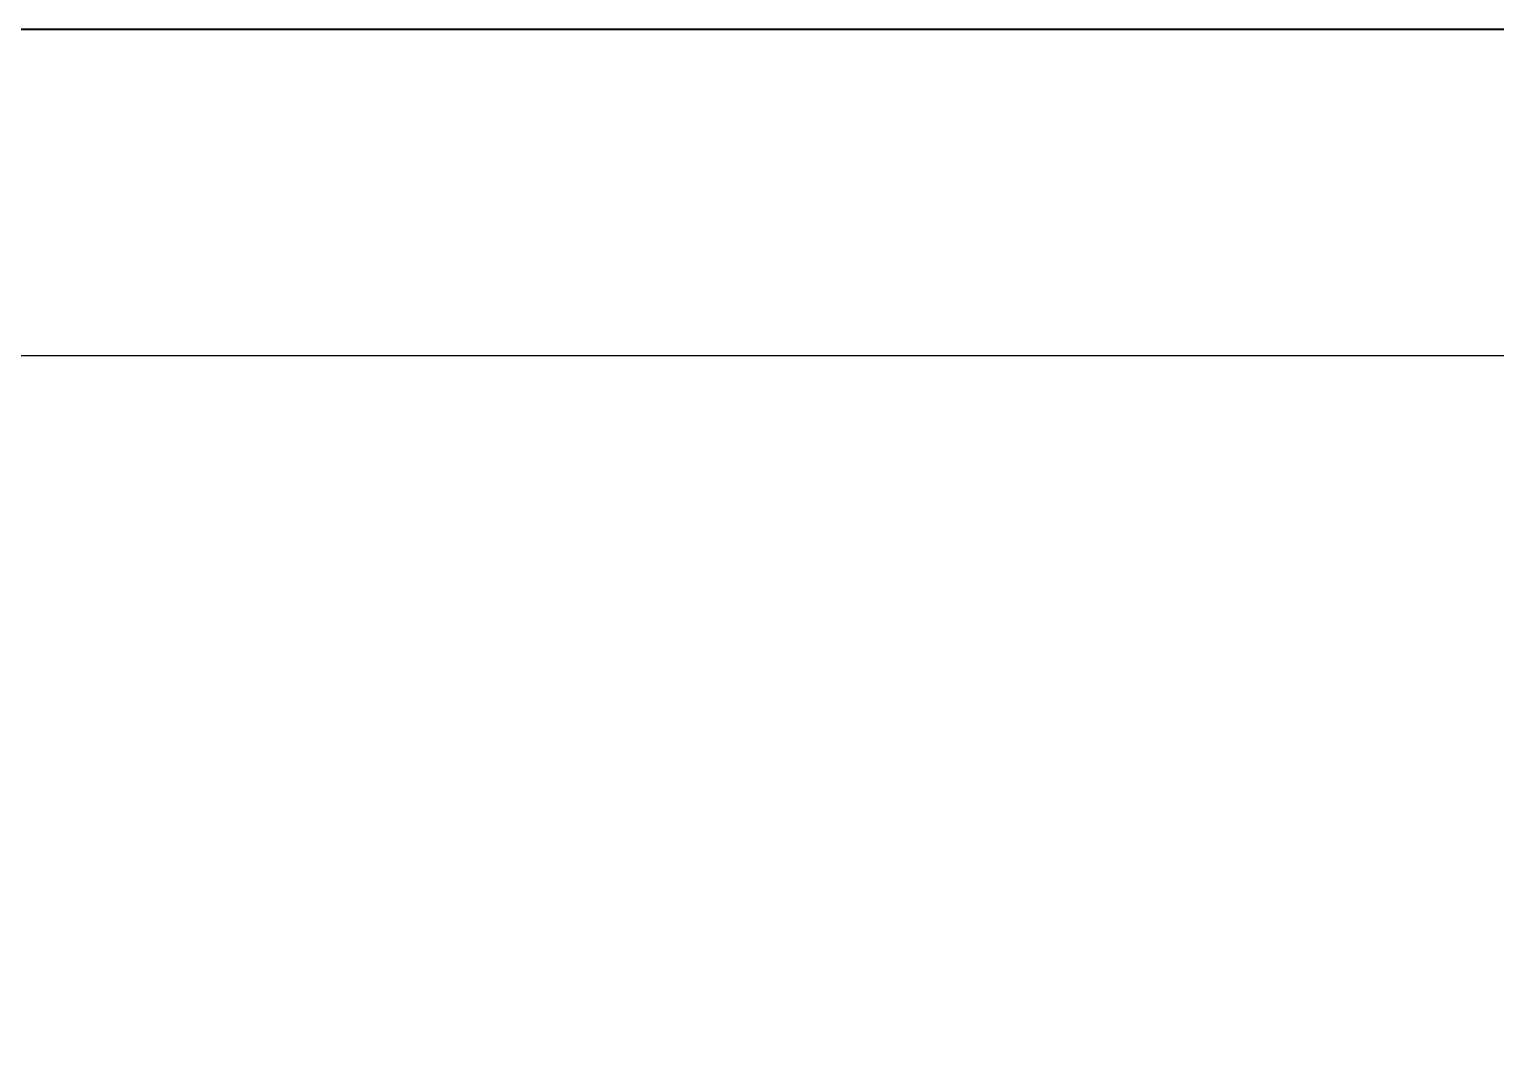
# Model space of a CAD drawing. Extents: x 0 to 420, y 0 to 297.
# Drawn here: x 363.204 to 367.697, y 78.686 to 81.841 of the extents above; entities that cross this region are included whole.
import ezdxf
from ezdxf.enums import TextEntityAlignment as Align

# ---------------------------------------------------------------- set-up
doc = ezdxf.new("R2010")
doc.units = 0
doc.header["$LTSCALE"] = 12
doc.header["$MEASUREMENT"] = 0
doc.layers.get('0').update_dxf_attribs({"linetype": 'CONTINUOUS'})
for name, color, linetype in [('GREEN', 7, 'CONTINUOUS'), ('L35', 3, 'CONTINUOUS'), ('TBLK18', 4, 'CONTINUOUS'), ('TBLK25', 1, 'CONTINUOUS'), ('TBLK35', 3, 'CONTINUOUS'), ('TBLK50', 7, 'CONTINUOUS')]:
    doc.layers.add(name, color=color, linetype=linetype)
doc.styles.add('ISO', font='iso3098b.shx')

# ---------------------------------------------------------------- blocks, each defined once
blk = doc.blocks.new('title block')
at = {"layer": 'TBLK35'}
blk.add_line((352.5, 81.841), (410.5, 81.841), dxfattribs=at)
at = {"layer": 'TBLK50'}
blk.add_lwpolyline([(407, 80.841), (356, 80.841, 0.414214), (353.5, 78.3409), (353.5, 60.5, 0.414214), (356, 58), (407, 58, 0.414214), (409.5, 60.5), (409.5, 78.3409, 0.414214)], format="xyb", close=True, dxfattribs=at)
at = {"layer": 'TBLK18', "style": 'ISO'}
blk.add_attdef('MR_DIRECTORATE', text='', height=1.5, dxfattribs=at).set_placement((381.5, 67.1185), align=Align.CENTER)
for tag, p in [('STREET_NAME', (355.5138, 61.0998)), ('SUBURB_POSTCODE', (388.4876, 61.0998)), ('TELEPHONE_NO.', (368.3056, 58.8361)), ('FAX_NO.', (393.5552, 58.8361))]:
    blk.add_attdef(tag, p, '', height=1.5, dxfattribs=at)
at = {"layer": 'TBLK25', "style": 'ISO'}
for tag, height, p in [('MR_BRANCH', 2, (381.5, 64.1989)), ('ROAD_SECTION', 1.75, (384.5, 29.1617)), ('SLK', 1.75, (384.5, 26.1075)), ('CHAINAGE', 1.75, (384.5, 19.2054))]:
    blk.add_attdef(tag, text='', height=height, dxfattribs=at).set_placement(p, align=Align.CENTER)
for tag, p, height in [('FILE_NUMBER', (371.7734, 53.2365), 2.5), ('DESIGNED_/_DRAWN', (371.7734, 48.4865), 2), ('VERIFIED', (371.7734, 43.4865), 2), ('APPROVED', (371.7734, 38.4865), 2), ('LOCAL_AUTHORITY', (370.4803, 16.7335), 1.25)]:
    blk.add_attdef(tag, p, '', height=height, dxfattribs=at)
at = {"layer": 'TBLK35', "style": 'ISO', "width": 0.9}
for tag, p in [('ROAD_PROJECT&NUMBER', (384.5, 32.2307)), ('DRAWING_DESCRIPTION', (384.5, 22.288))]:
    blk.add_attdef(tag, text='', height=2.5, dxfattribs=at).set_placement(p, align=Align.CENTER)
at = {"layer": 'TBLK50', "style": 'ISO'}
blk.add_attdef('DRG_NUMBER', (356.8033, 6.0213), '', height=5, dxfattribs=at)
blk = doc.blocks.new('stiff2')
at = {"layer": 'L35'}
blk.add_line((-5, 124.447), (-63, 124.447), dxfattribs=at)

msp = doc.modelspace()

# ---------------------------------------------------------------- block references
at = {"color": 1}
msp.add_blockref('title block', (0, 0), dxfattribs=at)
at = {"layer": 'GREEN'}
msp.add_blockref('stiff2', (415.5, -42.605932), dxfattribs=at)

doc.saveas('drawing.dxf')
